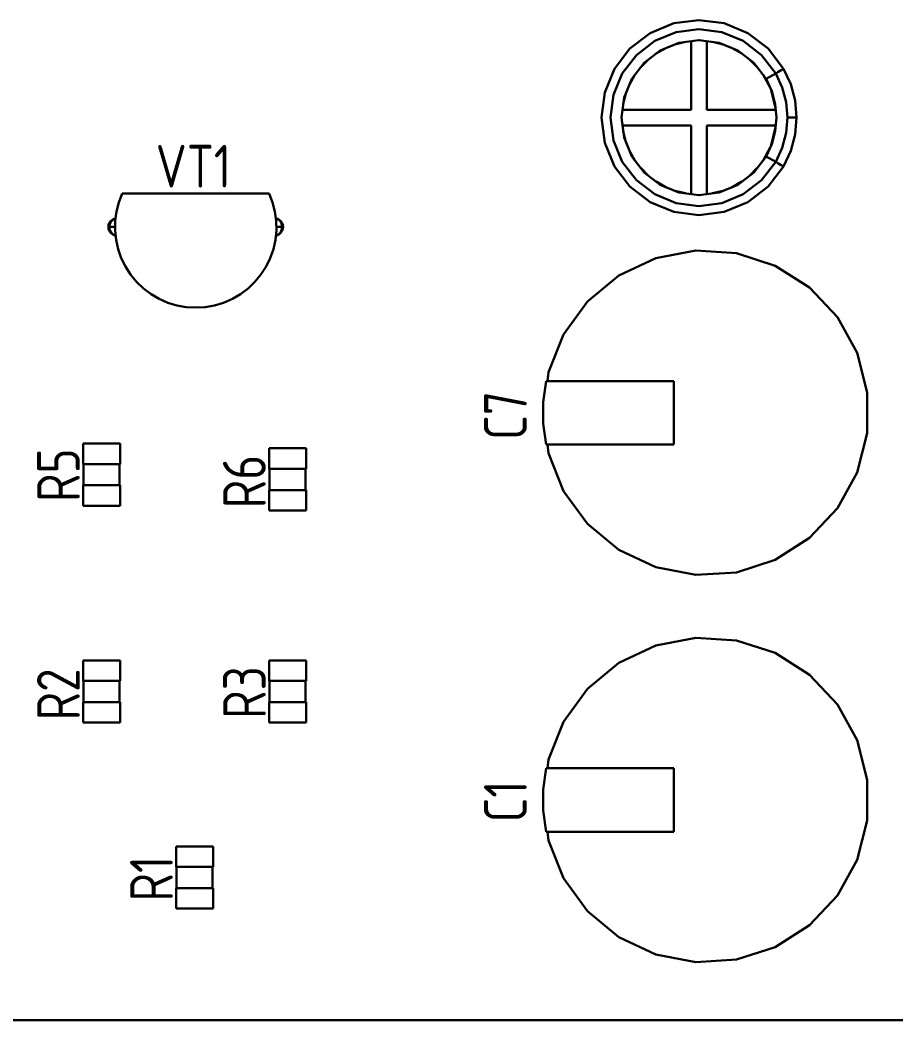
# Model space of a CAD drawing. Header units: inches. Extents: x -969 to 2045, y -594 to 12.
# Drawn here: x 1270.03 to 1298.29, y -302.13 to -269.85 of the extents above; entities that cross this region are included whole.
import ezdxf

# ---------------------------------------------------------------- set-up
doc = ezdxf.new("R2010")
doc.units = ezdxf.units.IN
doc.header["$MEASUREMENT"] = 0
doc.styles.add('GOST type A0', font='gost.TTF', dxfattribs={"height": 2.116667})

msp = doc.modelspace()

# ---------------------------------------------------------------- linework, layer by layer
at = {"color": 7, "lineweight": 30}
for p, q in [((1291.121, -269.959), (1290.361, -270.274)), ((1290.361, -270.274), (1291.121, -269.959)), ((1291.121, -269.959), (1290.361, -270.274)), ((1290.361, -270.274), (1291.121, -269.959)), ((1291.936, -269.852), (1291.121, -269.959)), ((1291.121, -269.959), (1291.936, -269.852)), ((1291.936, -269.852), (1291.121, -269.959)), ((1291.121, -269.959), (1291.936, -269.852)), ((1292.751, -269.959), (1291.936, -269.852)), ((1291.936, -269.852), (1292.751, -269.959)), ((1292.751, -269.959), (1291.936, -269.852)), ((1291.936, -269.852), (1292.751, -269.959)), ((1293.511, -270.274), (1292.751, -269.959)), ((1292.751, -269.959), (1293.511, -270.274)), ((1293.511, -270.274), (1292.751, -269.959)), ((1292.751, -269.959), (1293.511, -270.274)), ((1290.361, -270.274), (1289.709, -270.775)), ((1289.709, -270.775), (1290.361, -270.274)), ((1290.361, -270.274), (1289.709, -270.775)), ((1289.709, -270.775), (1290.361, -270.274)), ((1290.508, -270.528), (1291.197, -270.243)), ((1290.508, -270.528), (1291.197, -270.243)), ((1291.197, -270.243), (1291.936, -270.145)), ((1291.197, -270.243), (1291.936, -270.145)), ((1291.936, -270.145), (1292.675, -270.243)), ((1291.936, -270.145), (1292.675, -270.243)), ((1292.675, -270.243), (1293.364, -270.528)), ((1292.675, -270.243), (1293.364, -270.528)), ((1294.163, -270.775), (1293.511, -270.274)), ((1293.511, -270.274), (1294.163, -270.775)), ((1294.163, -270.775), (1293.511, -270.274)), ((1293.511, -270.274), (1294.163, -270.775)), ((1289.709, -270.775), (1289.208, -271.427)), ((1289.208, -271.427), (1289.709, -270.775)), ((1289.709, -270.775), (1289.208, -271.427)), ((1289.208, -271.427), (1289.709, -270.775)), ((1289.916, -270.982), (1290.508, -270.528)), ((1289.916, -270.982), (1290.508, -270.528)), ((1290.557, -270.936), (1290.868, -270.762)), ((1290.557, -270.936), (1290.868, -270.762)), ((1290.686, -270.837), (1291.289, -270.587)), ((1290.686, -270.837), (1291.289, -270.587)), ((1291.154, -270.643), (1291.501, -270.559)), ((1291.154, -270.643), (1291.501, -270.559)), ((1291.289, -270.587), (1291.936, -270.502)), ((1291.289, -270.587), (1291.936, -270.502)), ((1291.686, -272.752), (1291.686, -270.535)), ((1291.686, -272.752), (1291.686, -270.535)), ((1291.926, -270.503), (1291.947, -270.503)), ((1291.926, -270.503), (1291.947, -270.503)), ((1291.936, -270.502), (1292.583, -270.587)), ((1291.936, -270.502), (1292.583, -270.587)), ((1292.186, -272.752), (1292.186, -270.535)), ((1292.186, -272.752), (1292.186, -270.535)), ((1292.371, -270.559), (1292.718, -270.643)), ((1292.371, -270.559), (1292.718, -270.643)), ((1292.583, -270.587), (1293.186, -270.837)), ((1292.583, -270.587), (1293.186, -270.837)), ((1293.005, -270.762), (1293.315, -270.936)), ((1293.005, -270.762), (1293.315, -270.936)), ((1293.364, -270.528), (1293.956, -270.982)), ((1293.364, -270.528), (1293.956, -270.982)), ((1294.664, -271.427), (1294.163, -270.775)), ((1294.163, -270.775), (1294.664, -271.427)), ((1294.664, -271.427), (1294.163, -270.775)), ((1294.163, -270.775), (1294.664, -271.427)), ((1289.462, -271.574), (1289.916, -270.982)), ((1289.462, -271.574), (1289.916, -270.982)), ((1290.168, -271.234), (1290.686, -270.837)), ((1290.168, -271.234), (1290.686, -270.837)), ((1293.186, -270.837), (1293.704, -271.234)), ((1293.186, -270.837), (1293.704, -271.234)), ((1293.956, -270.982), (1294.41, -271.574)), ((1293.956, -270.982), (1294.41, -271.574)), ((1289.208, -271.427), (1288.893, -272.187)), ((1288.893, -272.187), (1289.208, -271.427)), ((1289.208, -271.427), (1288.893, -272.187)), ((1288.893, -272.187), (1289.208, -271.427)), ((1289.771, -271.752), (1290.168, -271.234)), ((1289.771, -271.752), (1290.168, -271.234)), ((1290.059, -271.377), (1290.311, -271.125)), ((1290.059, -271.377), (1290.311, -271.125)), ((1293.561, -271.125), (1293.813, -271.377)), ((1293.561, -271.125), (1293.813, -271.377)), ((1293.704, -271.234), (1294.101, -271.752)), ((1293.704, -271.234), (1294.101, -271.752)), ((1294.63, -271.447), (1294.655, -271.432)), ((1294.63, -271.447), (1294.655, -271.432)), ((1294.63, -271.447), (1294.655, -271.432)), ((1294.63, -271.447), (1294.655, -271.432)), ((1294.655, -271.432), (1294.664, -271.427)), ((1294.655, -271.432), (1294.664, -271.427)), ((1294.655, -271.432), (1294.664, -271.427)), ((1294.655, -271.432), (1294.664, -271.427)), ((1294.896, -271.925), (1294.664, -271.427)), ((1294.664, -271.427), (1294.896, -271.925)), ((1294.896, -271.925), (1294.664, -271.427)), ((1294.664, -271.427), (1294.896, -271.925)), ((1289.177, -272.263), (1289.462, -271.574)), ((1289.177, -272.263), (1289.462, -271.574)), ((1289.521, -272.355), (1289.771, -271.752)), ((1289.521, -272.355), (1289.771, -271.752)), ((1289.696, -271.933), (1289.87, -271.623)), ((1289.696, -271.933), (1289.87, -271.623)), ((1294.002, -271.623), (1294.232, -272.033)), ((1294.002, -271.623), (1294.232, -272.033)), ((1294.081, -271.764), (1294.101, -271.752)), ((1294.081, -271.764), (1294.101, -271.752)), ((1294.081, -271.764), (1294.101, -271.752)), ((1294.081, -271.764), (1294.101, -271.752)), ((1294.101, -271.752), (1294.41, -271.574)), ((1294.101, -271.752), (1294.41, -271.574)), ((1294.101, -271.752), (1294.41, -271.574)), ((1294.101, -271.752), (1294.41, -271.574)), ((1294.101, -271.752), (1294.285, -272.147)), ((1294.101, -271.752), (1294.285, -272.147)), ((1294.41, -271.574), (1294.476, -271.536)), ((1294.41, -271.574), (1294.476, -271.536)), ((1294.41, -271.574), (1294.476, -271.536)), ((1294.41, -271.574), (1294.476, -271.536)), ((1294.41, -271.574), (1294.62, -272.025)), ((1294.41, -271.574), (1294.62, -272.025)), ((1294.476, -271.536), (1294.537, -271.5)), ((1294.476, -271.536), (1294.537, -271.5)), ((1294.476, -271.536), (1294.537, -271.5)), ((1294.476, -271.536), (1294.537, -271.5)), ((1294.537, -271.5), (1294.59, -271.47)), ((1294.537, -271.5), (1294.59, -271.47)), ((1294.537, -271.5), (1294.59, -271.47)), ((1294.537, -271.5), (1294.59, -271.47)), ((1294.537, -271.5), (1294.59, -271.47)), ((1294.537, -271.5), (1294.59, -271.47)), ((1294.537, -271.5), (1294.59, -271.47)), ((1294.537, -271.5), (1294.59, -271.47)), ((1294.59, -271.47), (1294.63, -271.447)), ((1294.59, -271.47), (1294.63, -271.447)), ((1294.59, -271.47), (1294.63, -271.447)), ((1294.59, -271.47), (1294.63, -271.447)), ((1294.62, -272.025), (1294.749, -272.506)), ((1294.62, -272.025), (1294.749, -272.506)), ((1295.038, -272.455), (1294.896, -271.925)), ((1294.896, -271.925), (1295.038, -272.455)), ((1295.038, -272.455), (1294.896, -271.925)), ((1294.896, -271.925), (1295.038, -272.455)), ((1288.893, -272.187), (1288.786, -273.002)), ((1288.786, -273.002), (1288.893, -272.187)), ((1288.893, -272.187), (1288.786, -273.002)), ((1288.786, -273.002), (1288.893, -272.187)), ((1289.079, -273.002), (1289.177, -272.263)), ((1289.079, -273.002), (1289.177, -272.263)), ((1289.436, -273.002), (1289.521, -272.355)), ((1289.436, -273.002), (1289.521, -272.355)), ((1289.493, -272.567), (1289.577, -272.22)), ((1289.493, -272.567), (1289.577, -272.22)), ((1294.269, -272.111), (1294.409, -272.691)), ((1294.269, -272.111), (1294.409, -272.691)), ((1294.285, -272.147), (1294.398, -272.568)), ((1294.285, -272.147), (1294.398, -272.568)), ((1294.398, -272.568), (1294.436, -273.002)), ((1294.398, -272.568), (1294.436, -273.002)), ((1294.749, -272.506), (1294.793, -273.002)), ((1294.749, -272.506), (1294.793, -273.002)), ((1295.086, -273.002), (1295.038, -272.455)), ((1295.038, -272.455), (1295.086, -273.002)), ((1295.086, -273.002), (1295.038, -272.455)), ((1295.038, -272.455), (1295.086, -273.002)), ((1288.786, -273.002), (1288.893, -273.817)), ((1288.786, -273.002), (1288.893, -273.817)), ((1288.786, -273.002), (1288.893, -273.817)), ((1288.786, -273.002), (1288.893, -273.817)), ((1289.079, -273.002), (1289.177, -273.741)), ((1289.079, -273.002), (1289.177, -273.741)), ((1289.436, -273.002), (1289.521, -273.649)), ((1289.436, -273.002), (1289.521, -273.649)), ((1289.469, -272.752), (1291.686, -272.752)), ((1289.469, -272.752), (1291.686, -272.752)), ((1292.186, -272.752), (1294.414, -272.752)), ((1292.186, -272.752), (1294.414, -272.752)), ((1294.398, -273.436), (1294.436, -273.002)), ((1294.398, -273.436), (1294.436, -273.002)), ((1294.749, -273.498), (1294.793, -273.002)), ((1294.749, -273.498), (1294.793, -273.002)), ((1294.793, -273.002), (1294.869, -273.002)), ((1294.793, -273.002), (1294.869, -273.002)), ((1294.869, -273.002), (1294.939, -273.002)), ((1294.869, -273.002), (1294.939, -273.002)), ((1294.939, -273.002), (1295, -273.002)), ((1294.939, -273.002), (1295, -273.002)), ((1294.939, -273.002), (1295, -273.002)), ((1294.939, -273.002), (1295, -273.002)), ((1295, -273.002), (1295.047, -273.002)), ((1295, -273.002), (1295.047, -273.002)), ((1295.038, -273.549), (1295.086, -273.002)), ((1295.038, -273.549), (1295.086, -273.002)), ((1295.038, -273.549), (1295.086, -273.002)), ((1295.038, -273.549), (1295.086, -273.002)), ((1295.047, -273.002), (1295.076, -273.002)), ((1295.047, -273.002), (1295.076, -273.002)), ((1295.076, -273.002), (1295.086, -273.002)), ((1295.076, -273.002), (1295.086, -273.002)), ((1289.469, -273.252), (1291.686, -273.252)), ((1289.469, -273.252), (1291.686, -273.252)), ((1291.686, -273.252), (1291.686, -275.469)), ((1291.686, -273.252), (1291.686, -275.469)), ((1292.186, -273.252), (1292.186, -275.469)), ((1292.186, -273.252), (1294.414, -273.252)), ((1292.186, -273.252), (1292.186, -275.469)), ((1292.186, -273.252), (1294.414, -273.252)), ((1294.269, -273.893), (1294.409, -273.312)), ((1294.269, -273.893), (1294.409, -273.312)), ((1289.493, -273.437), (1289.577, -273.784)), ((1289.493, -273.437), (1289.577, -273.784)), ((1289.521, -273.649), (1289.771, -274.252)), ((1289.521, -273.649), (1289.771, -274.252)), ((1294.285, -273.857), (1294.398, -273.436)), ((1294.285, -273.857), (1294.398, -273.436)), ((1294.62, -273.979), (1294.749, -273.498)), ((1294.62, -273.979), (1294.749, -273.498)), ((1294.896, -274.079), (1295.038, -273.549)), ((1294.896, -274.079), (1295.038, -273.549)), ((1294.896, -274.079), (1295.038, -273.549)), ((1294.896, -274.079), (1295.038, -273.549)), ((1288.893, -273.817), (1289.208, -274.577)), ((1288.893, -273.817), (1289.208, -274.577)), ((1288.893, -273.817), (1289.208, -274.577)), ((1288.893, -273.817), (1289.208, -274.577)), ((1289.177, -273.741), (1289.462, -274.43)), ((1289.177, -273.741), (1289.462, -274.43)), ((1294.002, -274.381), (1294.232, -273.971)), ((1294.002, -274.381), (1294.232, -273.971)), ((1294.101, -274.252), (1294.285, -273.857)), ((1294.101, -274.252), (1294.285, -273.857)), ((1294.41, -274.43), (1294.62, -273.979)), ((1294.41, -274.43), (1294.62, -273.979)), ((1289.696, -274.07), (1289.87, -274.381)), ((1289.696, -274.07), (1289.87, -274.381)), ((1289.771, -274.252), (1290.168, -274.77)), ((1289.771, -274.252), (1290.168, -274.77)), ((1293.704, -274.77), (1294.101, -274.252)), ((1293.704, -274.77), (1294.101, -274.252)), ((1294.081, -274.24), (1294.101, -274.252)), ((1294.081, -274.24), (1294.101, -274.252)), ((1294.081, -274.24), (1294.101, -274.252)), ((1294.081, -274.24), (1294.101, -274.252)), ((1294.101, -274.252), (1294.41, -274.43)), ((1294.101, -274.252), (1294.41, -274.43)), ((1294.101, -274.252), (1294.41, -274.43)), ((1294.101, -274.252), (1294.41, -274.43)), ((1294.664, -274.577), (1294.896, -274.079)), ((1294.664, -274.577), (1294.896, -274.079)), ((1294.664, -274.577), (1294.896, -274.079)), ((1294.664, -274.577), (1294.896, -274.079)), ((1289.208, -274.577), (1289.709, -275.229)), ((1289.208, -274.577), (1289.709, -275.229)), ((1289.208, -274.577), (1289.709, -275.229)), ((1289.208, -274.577), (1289.709, -275.229)), ((1289.462, -274.43), (1289.916, -275.022)), ((1289.462, -274.43), (1289.916, -275.022)), ((1290.059, -274.627), (1290.311, -274.879)), ((1290.059, -274.627), (1290.311, -274.879)), ((1293.561, -274.879), (1293.813, -274.627)), ((1293.561, -274.879), (1293.813, -274.627)), ((1293.956, -275.022), (1294.41, -274.43)), ((1293.956, -275.022), (1294.41, -274.43)), ((1294.163, -275.229), (1294.664, -274.577)), ((1294.163, -275.229), (1294.664, -274.577)), ((1294.163, -275.229), (1294.664, -274.577)), ((1294.163, -275.229), (1294.664, -274.577)), ((1294.41, -274.43), (1294.476, -274.468)), ((1294.41, -274.43), (1294.476, -274.468)), ((1294.41, -274.43), (1294.476, -274.468)), ((1294.41, -274.43), (1294.476, -274.468)), ((1294.476, -274.468), (1294.537, -274.504)), ((1294.476, -274.468), (1294.537, -274.504)), ((1294.476, -274.468), (1294.537, -274.504)), ((1294.476, -274.468), (1294.537, -274.504)), ((1294.537, -274.504), (1294.59, -274.534)), ((1294.537, -274.504), (1294.59, -274.534)), ((1294.537, -274.504), (1294.59, -274.534)), ((1294.537, -274.504), (1294.59, -274.534)), ((1294.537, -274.504), (1294.59, -274.534)), ((1294.537, -274.504), (1294.59, -274.534)), ((1294.537, -274.504), (1294.59, -274.534)), ((1294.537, -274.504), (1294.59, -274.534)), ((1294.59, -274.534), (1294.63, -274.557)), ((1294.59, -274.534), (1294.63, -274.557)), ((1294.59, -274.534), (1294.63, -274.557)), ((1294.59, -274.534), (1294.63, -274.557)), ((1294.63, -274.557), (1294.655, -274.572)), ((1294.63, -274.557), (1294.655, -274.572)), ((1294.63, -274.557), (1294.655, -274.572)), ((1294.63, -274.557), (1294.655, -274.572)), ((1294.655, -274.572), (1294.664, -274.577)), ((1294.655, -274.572), (1294.664, -274.577)), ((1294.655, -274.572), (1294.664, -274.577)), ((1294.655, -274.572), (1294.664, -274.577)), ((1290.168, -274.77), (1290.686, -275.167)), ((1290.168, -274.77), (1290.686, -275.167)), ((1293.186, -275.167), (1293.704, -274.77)), ((1293.186, -275.167), (1293.704, -274.77)), ((1289.709, -275.229), (1290.361, -275.73)), ((1289.709, -275.229), (1290.361, -275.73)), ((1289.709, -275.229), (1290.361, -275.73)), ((1289.709, -275.229), (1290.361, -275.73)), ((1289.916, -275.022), (1290.508, -275.476)), ((1289.916, -275.022), (1290.508, -275.476)), ((1290.557, -275.068), (1290.868, -275.242)), ((1290.557, -275.068), (1290.868, -275.242)), ((1290.686, -275.167), (1291.289, -275.417)), ((1290.686, -275.167), (1291.289, -275.417)), ((1292.583, -275.417), (1293.186, -275.167)), ((1292.583, -275.417), (1293.186, -275.167)), ((1293.005, -275.242), (1293.315, -275.068)), ((1293.005, -275.242), (1293.315, -275.068)), ((1293.364, -275.476), (1293.956, -275.022)), ((1293.364, -275.476), (1293.956, -275.022)), ((1293.511, -275.73), (1294.163, -275.229)), ((1293.511, -275.73), (1294.163, -275.229)), ((1293.511, -275.73), (1294.163, -275.229)), ((1293.511, -275.73), (1294.163, -275.229)), ((1273.332, -275.452), (1273.222, -275.737)), ((1273.332, -275.452), (1273.222, -275.737)), ((1273.332, -275.452), (1273.222, -275.737)), ((1273.332, -275.452), (1273.222, -275.737)), ((1278.07, -275.452), (1273.332, -275.452)), ((1278.07, -275.452), (1273.332, -275.452)), ((1278.07, -275.452), (1273.332, -275.452)), ((1278.07, -275.452), (1273.332, -275.452)), ((1278.18, -275.737), (1278.07, -275.452)), ((1278.18, -275.737), (1278.07, -275.452)), ((1278.18, -275.737), (1278.07, -275.452)), ((1278.18, -275.737), (1278.07, -275.452)), ((1290.508, -275.476), (1291.197, -275.761)), ((1290.508, -275.476), (1291.197, -275.761)), ((1291.154, -275.361), (1291.501, -275.445)), ((1291.154, -275.361), (1291.501, -275.445)), ((1291.289, -275.417), (1291.936, -275.502)), ((1291.289, -275.417), (1291.936, -275.502)), ((1291.926, -275.501), (1291.947, -275.501)), ((1291.926, -275.501), (1291.947, -275.501)), ((1291.936, -275.502), (1292.583, -275.417)), ((1291.936, -275.502), (1292.583, -275.417)), ((1292.371, -275.445), (1292.718, -275.361)), ((1292.371, -275.445), (1292.718, -275.361)), ((1292.675, -275.761), (1293.364, -275.476)), ((1292.675, -275.761), (1293.364, -275.476)), ((1273.222, -275.737), (1273.146, -276.034)), ((1273.222, -275.737), (1273.146, -276.034)), ((1273.222, -275.737), (1273.146, -276.034)), ((1273.222, -275.737), (1273.146, -276.034)), ((1278.256, -276.034), (1278.18, -275.737)), ((1278.256, -276.034), (1278.18, -275.737)), ((1278.256, -276.034), (1278.18, -275.737)), ((1278.256, -276.034), (1278.18, -275.737)), ((1290.361, -275.73), (1291.121, -276.045)), ((1290.361, -275.73), (1291.121, -276.045)), ((1290.361, -275.73), (1291.121, -276.045)), ((1290.361, -275.73), (1291.121, -276.045)), ((1291.197, -275.761), (1291.936, -275.859)), ((1291.197, -275.761), (1291.936, -275.859)), ((1291.936, -275.859), (1292.675, -275.761)), ((1291.936, -275.859), (1292.675, -275.761)), ((1292.751, -276.045), (1293.511, -275.73)), ((1292.751, -276.045), (1293.511, -275.73)), ((1292.751, -276.045), (1293.511, -275.73)), ((1292.751, -276.045), (1293.511, -275.73)), ((1273.089, -276.262), (1273.021, -276.29)), ((1273.089, -276.262), (1273.021, -276.29)), ((1273.089, -276.262), (1273.021, -276.29)), ((1273.089, -276.262), (1273.021, -276.29)), ((1273.111, -276.262), (1273.046, -276.29)), ((1273.111, -276.262), (1273.046, -276.29)), ((1273.115, -276.259), (1273.089, -276.262)), ((1273.115, -276.259), (1273.089, -276.262)), ((1273.115, -276.259), (1273.089, -276.262)), ((1273.115, -276.259), (1273.089, -276.262)), ((1273.146, -276.034), (1273.105, -276.337)), ((1273.146, -276.034), (1273.105, -276.337)), ((1273.115, -276.262), (1273.111, -276.262)), ((1273.115, -276.262), (1273.111, -276.262)), ((1273.146, -276.034), (1273.115, -276.259)), ((1273.146, -276.034), (1273.115, -276.259)), ((1278.287, -276.262), (1278.256, -276.034)), ((1278.297, -276.337), (1278.256, -276.034)), ((1278.287, -276.262), (1278.256, -276.034)), ((1278.297, -276.337), (1278.256, -276.034)), ((1278.313, -276.262), (1278.287, -276.259)), ((1278.287, -276.259), (1278.287, -276.262)), ((1278.313, -276.262), (1278.287, -276.259)), ((1278.313, -276.262), (1278.287, -276.259)), ((1278.287, -276.259), (1278.287, -276.262)), ((1278.313, -276.262), (1278.287, -276.259)), ((1278.291, -276.262), (1278.287, -276.262)), ((1278.291, -276.262), (1278.287, -276.262)), ((1278.356, -276.29), (1278.291, -276.262)), ((1278.356, -276.29), (1278.291, -276.262)), ((1278.381, -276.29), (1278.313, -276.262)), ((1278.381, -276.29), (1278.313, -276.262)), ((1278.381, -276.29), (1278.313, -276.262)), ((1278.381, -276.29), (1278.313, -276.262)), ((1291.121, -276.045), (1291.936, -276.152)), ((1291.121, -276.045), (1291.936, -276.152)), ((1291.121, -276.045), (1291.936, -276.152)), ((1291.121, -276.045), (1291.936, -276.152)), ((1291.936, -276.152), (1292.751, -276.045)), ((1291.936, -276.152), (1292.751, -276.045)), ((1291.936, -276.152), (1292.751, -276.045)), ((1291.936, -276.152), (1292.751, -276.045)), ((1272.891, -276.46), (1272.882, -276.532)), ((1272.891, -276.46), (1272.882, -276.532)), ((1272.891, -276.46), (1272.882, -276.532)), ((1272.891, -276.46), (1272.882, -276.532)), ((1272.882, -276.532), (1272.891, -276.604)), ((1272.891, -276.604), (1272.882, -276.532)), ((1272.885, -276.532), (1272.882, -276.532)), ((1272.882, -276.532), (1272.891, -276.604)), ((1272.891, -276.604), (1272.882, -276.532)), ((1272.885, -276.532), (1272.882, -276.532)), ((1272.895, -276.532), (1272.885, -276.532)), ((1272.895, -276.532), (1272.885, -276.532)), ((1272.919, -276.392), (1272.891, -276.46)), ((1272.919, -276.392), (1272.891, -276.46)), ((1272.919, -276.392), (1272.891, -276.46)), ((1272.919, -276.392), (1272.891, -276.46)), ((1272.912, -276.532), (1272.895, -276.532)), ((1272.912, -276.532), (1272.895, -276.532)), ((1272.92, -276.46), (1272.912, -276.532)), ((1272.92, -276.46), (1272.912, -276.532)), ((1272.92, -276.604), (1272.912, -276.532)), ((1273.102, -276.532), (1272.912, -276.532)), ((1272.92, -276.604), (1272.912, -276.532)), ((1273.102, -276.532), (1272.912, -276.532)), ((1272.964, -276.334), (1272.919, -276.392)), ((1272.964, -276.334), (1272.919, -276.392)), ((1272.964, -276.334), (1272.919, -276.392)), ((1272.964, -276.334), (1272.919, -276.392)), ((1272.947, -276.392), (1272.92, -276.46)), ((1272.947, -276.392), (1272.92, -276.46)), ((1272.99, -276.334), (1272.947, -276.392)), ((1272.99, -276.334), (1272.947, -276.392)), ((1273.021, -276.29), (1272.964, -276.334)), ((1273.021, -276.29), (1272.964, -276.334)), ((1273.021, -276.29), (1272.964, -276.334)), ((1273.021, -276.29), (1272.964, -276.334)), ((1273.046, -276.29), (1272.99, -276.334)), ((1273.046, -276.29), (1272.99, -276.334)), ((1273.105, -276.337), (1273.1, -276.643)), ((1273.105, -276.337), (1273.1, -276.643)), ((1278.302, -276.643), (1278.297, -276.337)), ((1278.302, -276.643), (1278.297, -276.337)), ((1278.49, -276.532), (1278.3, -276.532)), ((1278.49, -276.532), (1278.3, -276.532)), ((1278.412, -276.334), (1278.356, -276.29)), ((1278.412, -276.334), (1278.356, -276.29)), ((1278.439, -276.334), (1278.381, -276.29)), ((1278.439, -276.334), (1278.381, -276.29)), ((1278.439, -276.334), (1278.381, -276.29)), ((1278.439, -276.334), (1278.381, -276.29)), ((1278.455, -276.392), (1278.412, -276.334)), ((1278.455, -276.392), (1278.412, -276.334)), ((1278.483, -276.392), (1278.439, -276.334)), ((1278.483, -276.392), (1278.439, -276.334)), ((1278.483, -276.392), (1278.439, -276.334)), ((1278.483, -276.392), (1278.439, -276.334)), ((1278.482, -276.46), (1278.455, -276.392)), ((1278.482, -276.46), (1278.455, -276.392)), ((1278.49, -276.532), (1278.482, -276.46)), ((1278.49, -276.532), (1278.482, -276.46)), ((1278.49, -276.532), (1278.482, -276.604)), ((1278.49, -276.532), (1278.482, -276.604)), ((1278.511, -276.46), (1278.483, -276.392)), ((1278.511, -276.46), (1278.483, -276.392)), ((1278.511, -276.46), (1278.483, -276.392)), ((1278.511, -276.46), (1278.483, -276.392)), ((1278.507, -276.532), (1278.49, -276.532)), ((1278.507, -276.532), (1278.49, -276.532)), ((1278.517, -276.532), (1278.507, -276.532)), ((1278.517, -276.532), (1278.507, -276.532)), ((1278.52, -276.532), (1278.511, -276.46)), ((1278.52, -276.532), (1278.511, -276.46)), ((1278.52, -276.532), (1278.511, -276.46)), ((1278.52, -276.532), (1278.511, -276.46)), ((1278.511, -276.604), (1278.52, -276.532)), ((1278.52, -276.532), (1278.511, -276.604)), ((1278.511, -276.604), (1278.52, -276.532)), ((1278.52, -276.532), (1278.511, -276.604)), ((1278.52, -276.532), (1278.517, -276.532)), ((1278.52, -276.532), (1278.517, -276.532)), ((1272.891, -276.604), (1272.919, -276.672)), ((1272.919, -276.672), (1272.891, -276.604)), ((1272.891, -276.604), (1272.919, -276.672)), ((1272.919, -276.672), (1272.891, -276.604)), ((1272.919, -276.672), (1272.964, -276.729)), ((1272.964, -276.729), (1272.919, -276.672)), ((1272.919, -276.672), (1272.964, -276.729)), ((1272.964, -276.729), (1272.919, -276.672)), ((1272.947, -276.672), (1272.92, -276.604)), ((1272.947, -276.672), (1272.92, -276.604)), ((1272.99, -276.729), (1272.947, -276.672)), ((1272.99, -276.729), (1272.947, -276.672)), ((1272.964, -276.729), (1273.021, -276.774)), ((1273.021, -276.774), (1272.964, -276.729)), ((1272.964, -276.729), (1273.021, -276.774)), ((1273.021, -276.774), (1272.964, -276.729)), ((1273.046, -276.774), (1272.99, -276.729)), ((1273.046, -276.774), (1272.99, -276.729)), ((1273.021, -276.774), (1273.089, -276.802)), ((1273.089, -276.802), (1273.021, -276.774)), ((1273.021, -276.774), (1273.089, -276.802)), ((1273.089, -276.802), (1273.021, -276.774)), ((1273.111, -276.802), (1273.046, -276.774)), ((1273.111, -276.802), (1273.046, -276.774)), ((1273.089, -276.802), (1273.116, -276.805)), ((1273.116, -276.805), (1273.089, -276.802)), ((1273.089, -276.802), (1273.116, -276.805)), ((1273.116, -276.805), (1273.089, -276.802)), ((1273.131, -276.947), (1273.1, -276.643)), ((1273.131, -276.947), (1273.1, -276.643)), ((1273.116, -276.802), (1273.111, -276.802)), ((1273.116, -276.802), (1273.111, -276.802)), ((1273.116, -276.805), (1273.131, -276.947)), ((1273.116, -276.805), (1273.131, -276.947)), ((1278.302, -276.643), (1278.271, -276.947)), ((1278.302, -276.643), (1278.271, -276.947)), ((1278.271, -276.947), (1278.286, -276.802)), ((1278.271, -276.947), (1278.286, -276.802)), ((1278.286, -276.802), (1278.286, -276.805)), ((1278.286, -276.805), (1278.313, -276.802)), ((1278.291, -276.802), (1278.286, -276.802)), ((1278.313, -276.802), (1278.286, -276.805)), ((1278.286, -276.802), (1278.286, -276.805)), ((1278.286, -276.805), (1278.313, -276.802)), ((1278.291, -276.802), (1278.286, -276.802)), ((1278.313, -276.802), (1278.286, -276.805)), ((1278.356, -276.774), (1278.291, -276.802)), ((1278.356, -276.774), (1278.291, -276.802)), ((1278.313, -276.802), (1278.381, -276.774)), ((1278.381, -276.774), (1278.313, -276.802)), ((1278.313, -276.802), (1278.381, -276.774)), ((1278.381, -276.774), (1278.313, -276.802)), ((1278.412, -276.729), (1278.356, -276.774)), ((1278.412, -276.729), (1278.356, -276.774)), ((1278.381, -276.774), (1278.439, -276.729)), ((1278.439, -276.729), (1278.381, -276.774)), ((1278.381, -276.774), (1278.439, -276.729)), ((1278.439, -276.729), (1278.381, -276.774)), ((1278.455, -276.672), (1278.412, -276.729)), ((1278.455, -276.672), (1278.412, -276.729)), ((1278.439, -276.729), (1278.483, -276.672)), ((1278.483, -276.672), (1278.439, -276.729)), ((1278.439, -276.729), (1278.483, -276.672)), ((1278.483, -276.672), (1278.439, -276.729)), ((1278.482, -276.604), (1278.455, -276.672)), ((1278.482, -276.604), (1278.455, -276.672)), ((1278.483, -276.672), (1278.511, -276.604)), ((1278.511, -276.604), (1278.483, -276.672)), ((1278.483, -276.672), (1278.511, -276.604)), ((1278.511, -276.604), (1278.483, -276.672)), ((1273.131, -276.947), (1273.197, -277.245)), ((1273.197, -277.245), (1273.131, -276.947)), ((1273.131, -276.947), (1273.197, -277.245)), ((1273.197, -277.245), (1273.131, -276.947)), ((1278.205, -277.245), (1278.271, -276.947)), ((1278.271, -276.947), (1278.205, -277.245)), ((1278.205, -277.245), (1278.271, -276.947)), ((1278.271, -276.947), (1278.205, -277.245)), ((1273.197, -277.245), (1273.298, -277.534)), ((1273.298, -277.534), (1273.197, -277.245)), ((1273.197, -277.245), (1273.298, -277.534)), ((1273.298, -277.534), (1273.197, -277.245)), ((1273.298, -277.534), (1273.432, -277.809)), ((1273.432, -277.809), (1273.298, -277.534)), ((1273.298, -277.534), (1273.432, -277.809)), ((1273.432, -277.809), (1273.298, -277.534)), ((1277.97, -277.809), (1278.104, -277.534)), ((1278.104, -277.534), (1277.97, -277.809)), ((1277.97, -277.809), (1278.104, -277.534)), ((1278.104, -277.534), (1277.97, -277.809)), ((1278.104, -277.534), (1278.205, -277.245)), ((1278.205, -277.245), (1278.104, -277.534)), ((1278.104, -277.534), (1278.205, -277.245)), ((1278.205, -277.245), (1278.104, -277.534)), ((1290.54, -277.539), (1289.351, -278.098)), ((1289.351, -278.098), (1290.54, -277.539)), ((1290.54, -277.539), (1289.351, -278.098)), ((1289.351, -278.098), (1290.54, -277.539)), ((1291.832, -277.292), (1290.54, -277.539)), ((1290.54, -277.539), (1291.832, -277.292)), ((1291.832, -277.292), (1290.54, -277.539)), ((1290.54, -277.539), (1291.832, -277.292)), ((1293.144, -277.375), (1291.832, -277.292)), ((1291.832, -277.292), (1293.144, -277.375)), ((1293.144, -277.375), (1291.832, -277.292)), ((1291.832, -277.292), (1293.144, -277.375)), ((1294.394, -277.781), (1293.144, -277.375)), ((1293.144, -277.375), (1294.394, -277.781)), ((1294.394, -277.781), (1293.144, -277.375)), ((1293.144, -277.375), (1294.394, -277.781)), ((1273.432, -277.809), (1273.598, -278.066)), ((1273.598, -278.066), (1273.432, -277.809)), ((1273.432, -277.809), (1273.598, -278.066)), ((1273.598, -278.066), (1273.432, -277.809)), ((1277.804, -278.066), (1277.97, -277.809)), ((1277.97, -277.809), (1277.804, -278.066)), ((1277.804, -278.066), (1277.97, -277.809)), ((1277.97, -277.809), (1277.804, -278.066)), ((1295.504, -278.486), (1294.394, -277.781)), ((1294.394, -277.781), (1295.504, -278.486)), ((1295.504, -278.486), (1294.394, -277.781)), ((1294.394, -277.781), (1295.504, -278.486)), ((1273.598, -278.066), (1273.792, -278.303)), ((1273.792, -278.303), (1273.598, -278.066)), ((1273.598, -278.066), (1273.792, -278.303)), ((1273.792, -278.303), (1273.598, -278.066)), ((1277.61, -278.303), (1277.804, -278.066)), ((1277.804, -278.066), (1277.61, -278.303)), ((1277.61, -278.303), (1277.804, -278.066)), ((1277.804, -278.066), (1277.61, -278.303)), ((1289.351, -278.098), (1288.338, -278.936)), ((1288.338, -278.936), (1289.351, -278.098)), ((1289.351, -278.098), (1288.338, -278.936)), ((1288.338, -278.936), (1289.351, -278.098)), ((1273.792, -278.303), (1274.013, -278.514)), ((1274.013, -278.514), (1273.792, -278.303)), ((1273.792, -278.303), (1274.013, -278.514)), ((1274.013, -278.514), (1273.792, -278.303)), ((1274.013, -278.514), (1274.257, -278.698)), ((1274.257, -278.698), (1274.013, -278.514)), ((1274.013, -278.514), (1274.257, -278.698)), ((1274.257, -278.698), (1274.013, -278.514)), ((1277.145, -278.698), (1277.389, -278.514)), ((1277.389, -278.514), (1277.145, -278.698)), ((1277.145, -278.698), (1277.389, -278.514)), ((1277.389, -278.514), (1277.145, -278.698)), ((1277.389, -278.514), (1277.61, -278.303)), ((1277.61, -278.303), (1277.389, -278.514)), ((1277.389, -278.514), (1277.61, -278.303)), ((1277.61, -278.303), (1277.389, -278.514)), ((1296.404, -279.444), (1295.504, -278.486)), ((1295.504, -278.486), (1296.404, -279.444)), ((1296.404, -279.444), (1295.504, -278.486)), ((1295.504, -278.486), (1296.404, -279.444)), ((1274.257, -278.698), (1274.521, -278.853)), ((1274.521, -278.853), (1274.257, -278.698)), ((1274.257, -278.698), (1274.521, -278.853)), ((1274.521, -278.853), (1274.257, -278.698)), ((1274.521, -278.853), (1274.802, -278.975)), ((1274.802, -278.975), (1274.521, -278.853)), ((1274.521, -278.853), (1274.802, -278.975)), ((1274.802, -278.975), (1274.521, -278.853)), ((1276.6, -278.975), (1276.881, -278.853)), ((1276.881, -278.853), (1276.6, -278.975)), ((1276.6, -278.975), (1276.881, -278.853)), ((1276.881, -278.853), (1276.6, -278.975)), ((1276.881, -278.853), (1277.145, -278.698)), ((1277.145, -278.698), (1276.881, -278.853)), ((1276.881, -278.853), (1277.145, -278.698)), ((1277.145, -278.698), (1276.881, -278.853)), ((1274.802, -278.975), (1275.095, -279.064)), ((1275.095, -279.064), (1274.802, -278.975)), ((1274.802, -278.975), (1275.095, -279.064)), ((1275.095, -279.064), (1274.802, -278.975)), ((1275.095, -279.064), (1275.396, -279.117)), ((1275.396, -279.117), (1275.095, -279.064)), ((1275.095, -279.064), (1275.396, -279.117)), ((1275.396, -279.117), (1275.095, -279.064)), ((1275.396, -279.117), (1275.701, -279.135)), ((1275.701, -279.135), (1275.396, -279.117)), ((1275.396, -279.117), (1275.701, -279.135)), ((1275.701, -279.135), (1275.396, -279.117)), ((1275.701, -279.135), (1276.006, -279.117)), ((1276.006, -279.117), (1275.701, -279.135)), ((1275.701, -279.135), (1276.006, -279.117)), ((1276.006, -279.117), (1275.701, -279.135)), ((1276.006, -279.117), (1276.308, -279.064)), ((1276.308, -279.064), (1276.006, -279.117)), ((1276.006, -279.117), (1276.308, -279.064)), ((1276.308, -279.064), (1276.006, -279.117)), ((1276.308, -279.064), (1276.6, -278.975)), ((1276.6, -278.975), (1276.308, -279.064)), ((1276.308, -279.064), (1276.6, -278.975)), ((1276.6, -278.975), (1276.308, -279.064)), ((1288.338, -278.936), (1287.565, -280)), ((1287.565, -280), (1288.338, -278.936)), ((1288.338, -278.936), (1287.565, -280)), ((1287.565, -280), (1288.338, -278.936)), ((1297.038, -280.596), (1296.404, -279.444)), ((1296.404, -279.444), (1297.038, -280.596)), ((1297.038, -280.596), (1296.404, -279.444)), ((1296.404, -279.444), (1297.038, -280.596)), ((1287.565, -280), (1287.081, -281.223)), ((1287.081, -281.223), (1287.565, -280)), ((1287.565, -280), (1287.081, -281.223)), ((1287.081, -281.223), (1287.565, -280)), ((1297.365, -281.87), (1297.038, -280.596)), ((1297.038, -280.596), (1297.365, -281.87)), ((1297.365, -281.87), (1297.038, -280.596)), ((1297.038, -280.596), (1297.365, -281.87)), ((1287.081, -281.223), (1287.045, -281.504)), ((1287.045, -281.504), (1287.081, -281.223)), ((1287.081, -281.223), (1287.045, -281.504)), ((1287.045, -281.504), (1287.081, -281.223)), ((1287.001, -281.504), (1286.912, -282.184)), ((1286.912, -282.184), (1287.001, -281.504)), ((1287.001, -281.504), (1286.912, -282.184)), ((1286.912, -282.184), (1287.001, -281.504)), ((1287.045, -281.504), (1287.001, -281.504)), ((1287.001, -281.504), (1291.122, -281.504)), ((1287.045, -281.504), (1287.001, -281.504)), ((1287.001, -281.504), (1291.122, -281.504)), ((1291.122, -281.504), (1291.122, -283.55)), ((1291.122, -281.504), (1291.122, -283.55)), ((1297.365, -283.184), (1297.365, -281.87)), ((1297.365, -281.87), (1297.365, -283.184)), ((1297.365, -283.184), (1297.365, -281.87)), ((1297.365, -281.87), (1297.365, -283.184)), ((1286.912, -282.184), (1286.912, -282.87)), ((1286.912, -282.184), (1286.912, -282.87)), ((1286.912, -282.184), (1286.912, -282.87)), ((1286.912, -282.184), (1286.912, -282.87)), ((1286.912, -282.87), (1287.001, -283.55)), ((1286.912, -282.87), (1287.001, -283.55)), ((1286.912, -282.87), (1287.001, -283.55)), ((1286.912, -282.87), (1287.001, -283.55)), ((1297.038, -284.458), (1297.365, -283.184)), ((1297.038, -284.458), (1297.365, -283.184)), ((1297.038, -284.458), (1297.365, -283.184)), ((1297.038, -284.458), (1297.365, -283.184)), ((1273.258, -283.524), (1272.064, -283.524)), ((1272.064, -283.524), (1272.064, -284.184)), ((1272.064, -284.184), (1272.064, -283.524)), ((1272.064, -283.524), (1273.258, -283.524)), ((1273.258, -283.524), (1272.064, -283.524)), ((1272.064, -283.524), (1272.064, -284.184)), ((1272.064, -284.184), (1272.064, -283.524)), ((1272.064, -283.524), (1273.258, -283.524)), ((1273.258, -284.184), (1273.258, -283.524)), ((1273.258, -284.184), (1273.258, -283.524)), ((1273.258, -284.184), (1273.258, -283.524)), ((1273.258, -284.184), (1273.258, -283.524)), ((1279.258, -283.676), (1278.064, -283.676)), ((1278.064, -283.676), (1278.064, -284.336)), ((1278.064, -284.336), (1278.064, -283.676)), ((1278.064, -283.676), (1279.258, -283.676)), ((1279.258, -283.676), (1278.064, -283.676)), ((1278.064, -283.676), (1278.064, -284.336)), ((1278.064, -284.336), (1278.064, -283.676)), ((1278.064, -283.676), (1279.258, -283.676)), ((1279.258, -284.336), (1279.258, -283.676)), ((1279.258, -284.336), (1279.258, -283.676)), ((1279.258, -284.336), (1279.258, -283.676)), ((1279.258, -284.336), (1279.258, -283.676)), ((1287.001, -283.55), (1287.045, -283.55)), ((1287.001, -283.55), (1291.122, -283.55)), ((1287.001, -283.55), (1287.045, -283.55)), ((1287.001, -283.55), (1291.122, -283.55)), ((1287.045, -283.55), (1287.081, -283.831)), ((1287.045, -283.55), (1287.081, -283.831)), ((1287.045, -283.55), (1287.081, -283.831)), ((1287.045, -283.55), (1287.081, -283.831)), ((1287.081, -283.831), (1287.565, -285.054)), ((1287.081, -283.831), (1287.565, -285.054)), ((1287.081, -283.831), (1287.565, -285.054)), ((1287.081, -283.831), (1287.565, -285.054)), ((1272.064, -284.184), (1272.081, -284.184)), ((1272.064, -284.184), (1273.258, -284.184)), ((1272.064, -284.184), (1272.081, -284.184)), ((1272.064, -284.184), (1273.258, -284.184)), ((1272.081, -284.184), (1272.081, -284.87)), ((1272.081, -284.87), (1272.081, -284.184)), ((1272.081, -284.184), (1272.081, -284.87)), ((1272.081, -284.87), (1272.081, -284.184)), ((1273.241, -284.87), (1273.241, -284.184)), ((1273.241, -284.184), (1273.258, -284.184)), ((1273.241, -284.87), (1273.241, -284.184)), ((1273.241, -284.87), (1273.241, -284.184)), ((1273.241, -284.184), (1273.258, -284.184)), ((1273.241, -284.87), (1273.241, -284.184)), ((1278.064, -284.336), (1278.081, -284.336)), ((1278.064, -284.336), (1279.258, -284.336)), ((1278.064, -284.336), (1278.081, -284.336)), ((1278.064, -284.336), (1279.258, -284.336)), ((1278.081, -284.336), (1278.081, -285.022)), ((1278.081, -285.022), (1278.081, -284.336)), ((1278.081, -284.336), (1278.081, -285.022)), ((1278.081, -285.022), (1278.081, -284.336)), ((1279.241, -285.022), (1279.241, -284.336)), ((1279.241, -284.336), (1279.258, -284.336)), ((1279.241, -285.022), (1279.241, -284.336)), ((1279.241, -285.022), (1279.241, -284.336)), ((1279.241, -284.336), (1279.258, -284.336)), ((1279.241, -285.022), (1279.241, -284.336)), ((1296.404, -285.61), (1297.038, -284.458)), ((1296.404, -285.61), (1297.038, -284.458)), ((1296.404, -285.61), (1297.038, -284.458)), ((1296.404, -285.61), (1297.038, -284.458)), ((1272.081, -284.87), (1272.064, -284.87)), ((1272.064, -284.87), (1272.064, -285.53)), ((1272.064, -285.53), (1272.064, -284.87)), ((1272.064, -284.87), (1273.258, -284.87)), ((1272.081, -284.87), (1272.064, -284.87)), ((1272.064, -284.87), (1272.064, -285.53)), ((1272.064, -285.53), (1272.064, -284.87)), ((1272.064, -284.87), (1273.258, -284.87)), ((1273.258, -284.87), (1273.241, -284.87)), ((1273.258, -284.87), (1273.241, -284.87)), ((1273.258, -285.53), (1273.258, -284.87)), ((1273.258, -285.53), (1273.258, -284.87)), ((1273.258, -285.53), (1273.258, -284.87)), ((1273.258, -285.53), (1273.258, -284.87)), ((1278.081, -285.022), (1278.064, -285.022)), ((1278.064, -285.022), (1278.064, -285.682)), ((1278.064, -285.682), (1278.064, -285.022)), ((1278.064, -285.022), (1279.258, -285.022)), ((1278.081, -285.022), (1278.064, -285.022)), ((1278.064, -285.022), (1278.064, -285.682)), ((1278.064, -285.682), (1278.064, -285.022)), ((1278.064, -285.022), (1279.258, -285.022)), ((1279.258, -285.022), (1279.241, -285.022)), ((1279.258, -285.022), (1279.241, -285.022)), ((1279.258, -285.682), (1279.258, -285.022)), ((1279.258, -285.682), (1279.258, -285.022)), ((1279.258, -285.682), (1279.258, -285.022)), ((1279.258, -285.682), (1279.258, -285.022)), ((1287.565, -285.054), (1288.338, -286.117)), ((1287.565, -285.054), (1288.338, -286.117)), ((1287.565, -285.054), (1288.338, -286.117)), ((1287.565, -285.054), (1288.338, -286.117)), ((1272.064, -285.53), (1273.258, -285.53)), ((1272.064, -285.53), (1273.258, -285.53)), ((1272.064, -285.53), (1273.258, -285.53)), ((1272.064, -285.53), (1273.258, -285.53)), ((1295.504, -286.568), (1296.404, -285.61)), ((1295.504, -286.568), (1296.404, -285.61)), ((1295.504, -286.568), (1296.404, -285.61)), ((1295.504, -286.568), (1296.404, -285.61)), ((1278.064, -285.682), (1279.258, -285.682)), ((1278.064, -285.682), (1279.258, -285.682)), ((1278.064, -285.682), (1279.258, -285.682)), ((1278.064, -285.682), (1279.258, -285.682)), ((1288.338, -286.117), (1289.351, -286.956)), ((1288.338, -286.117), (1289.351, -286.956)), ((1288.338, -286.117), (1289.351, -286.956)), ((1288.338, -286.117), (1289.351, -286.956)), ((1294.394, -287.273), (1295.504, -286.568)), ((1294.394, -287.273), (1295.504, -286.568)), ((1294.394, -287.273), (1295.504, -286.568)), ((1294.394, -287.273), (1295.504, -286.568)), ((1289.351, -286.956), (1290.54, -287.515)), ((1289.351, -286.956), (1290.54, -287.515)), ((1289.351, -286.956), (1290.54, -287.515)), ((1289.351, -286.956), (1290.54, -287.515)), ((1290.54, -287.515), (1291.832, -287.762)), ((1290.54, -287.515), (1291.832, -287.762)), ((1290.54, -287.515), (1291.832, -287.762)), ((1290.54, -287.515), (1291.832, -287.762)), ((1293.144, -287.679), (1294.394, -287.273)), ((1293.144, -287.679), (1294.394, -287.273)), ((1293.144, -287.679), (1294.394, -287.273)), ((1293.144, -287.679), (1294.394, -287.273)), ((1291.832, -287.762), (1293.144, -287.679)), ((1291.832, -287.762), (1293.144, -287.679)), ((1291.832, -287.762), (1293.144, -287.679)), ((1291.832, -287.762), (1293.144, -287.679)), ((1291.832, -289.792), (1290.54, -290.039)), ((1290.54, -290.039), (1291.832, -289.792)), ((1291.832, -289.792), (1290.54, -290.039)), ((1290.54, -290.039), (1291.832, -289.792)), ((1293.144, -289.875), (1291.832, -289.792)), ((1291.832, -289.792), (1293.144, -289.875)), ((1293.144, -289.875), (1291.832, -289.792)), ((1291.832, -289.792), (1293.144, -289.875)), ((1290.54, -290.039), (1289.351, -290.598)), ((1289.351, -290.598), (1290.54, -290.039)), ((1290.54, -290.039), (1289.351, -290.598)), ((1289.351, -290.598), (1290.54, -290.039)), ((1294.394, -290.281), (1293.144, -289.875)), ((1293.144, -289.875), (1294.394, -290.281)), ((1294.394, -290.281), (1293.144, -289.875)), ((1293.144, -289.875), (1294.394, -290.281)), ((1295.504, -290.986), (1294.394, -290.281)), ((1294.394, -290.281), (1295.504, -290.986)), ((1295.504, -290.986), (1294.394, -290.281)), ((1294.394, -290.281), (1295.504, -290.986)), ((1273.258, -290.524), (1272.064, -290.524)), ((1272.064, -290.524), (1272.064, -291.184)), ((1272.064, -291.184), (1272.064, -290.524)), ((1272.064, -290.524), (1273.258, -290.524)), ((1273.258, -290.524), (1272.064, -290.524)), ((1272.064, -290.524), (1272.064, -291.184)), ((1272.064, -291.184), (1272.064, -290.524)), ((1272.064, -290.524), (1273.258, -290.524)), ((1273.258, -291.184), (1273.258, -290.524)), ((1273.258, -291.184), (1273.258, -290.524)), ((1273.258, -291.184), (1273.258, -290.524)), ((1273.258, -291.184), (1273.258, -290.524)), ((1279.258, -290.524), (1278.064, -290.524)), ((1278.064, -290.524), (1278.064, -291.184)), ((1279.258, -290.524), (1278.064, -290.524)), ((1278.064, -290.524), (1278.064, -291.184)), ((1279.258, -290.524), (1278.064, -290.524)), ((1278.064, -290.524), (1278.064, -291.184)), ((1279.258, -290.524), (1278.064, -290.524)), ((1278.064, -290.524), (1278.064, -291.184)), ((1279.258, -291.184), (1279.258, -290.524)), ((1279.258, -290.524), (1279.258, -291.184)), ((1279.258, -291.184), (1279.258, -290.524)), ((1279.258, -290.524), (1279.258, -291.184)), ((1289.351, -290.598), (1288.338, -291.436)), ((1288.338, -291.436), (1289.351, -290.598)), ((1289.351, -290.598), (1288.338, -291.436)), ((1288.338, -291.436), (1289.351, -290.598)), ((1296.404, -291.944), (1295.504, -290.986)), ((1295.504, -290.986), (1296.404, -291.944)), ((1296.404, -291.944), (1295.504, -290.986)), ((1295.504, -290.986), (1296.404, -291.944)), ((1272.064, -291.184), (1272.081, -291.184)), ((1272.064, -291.184), (1273.258, -291.184)), ((1272.064, -291.184), (1272.081, -291.184)), ((1272.064, -291.184), (1273.258, -291.184)), ((1272.081, -291.184), (1272.081, -291.87)), ((1272.081, -291.87), (1272.081, -291.184)), ((1272.081, -291.184), (1272.081, -291.87)), ((1272.081, -291.87), (1272.081, -291.184)), ((1273.241, -291.87), (1273.241, -291.184)), ((1273.241, -291.184), (1273.258, -291.184)), ((1273.241, -291.87), (1273.241, -291.184)), ((1273.241, -291.87), (1273.241, -291.184)), ((1273.241, -291.184), (1273.258, -291.184)), ((1273.241, -291.87), (1273.241, -291.184)), ((1278.064, -291.184), (1278.081, -291.184)), ((1279.258, -291.184), (1278.064, -291.184)), ((1278.064, -291.184), (1278.081, -291.184)), ((1279.258, -291.184), (1278.064, -291.184)), ((1278.081, -291.184), (1278.081, -291.87)), ((1278.081, -291.184), (1278.081, -291.87)), ((1278.081, -291.184), (1278.081, -291.87)), ((1278.081, -291.184), (1278.081, -291.87)), ((1279.241, -291.87), (1279.241, -291.184)), ((1279.241, -291.184), (1279.258, -291.184)), ((1279.241, -291.184), (1279.241, -291.87)), ((1279.241, -291.87), (1279.241, -291.184)), ((1279.241, -291.184), (1279.258, -291.184)), ((1279.241, -291.184), (1279.241, -291.87)), ((1288.338, -291.436), (1287.565, -292.5)), ((1287.565, -292.5), (1288.338, -291.436)), ((1288.338, -291.436), (1287.565, -292.5)), ((1287.565, -292.5), (1288.338, -291.436)), ((1272.081, -291.87), (1272.064, -291.87)), ((1272.064, -291.87), (1272.064, -292.53)), ((1272.064, -292.53), (1272.064, -291.87)), ((1272.064, -291.87), (1273.258, -291.87)), ((1272.081, -291.87), (1272.064, -291.87)), ((1272.064, -291.87), (1272.064, -292.53)), ((1272.064, -292.53), (1272.064, -291.87)), ((1272.064, -291.87), (1273.258, -291.87)), ((1273.258, -291.87), (1273.241, -291.87)), ((1273.258, -291.87), (1273.241, -291.87)), ((1273.258, -292.53), (1273.258, -291.87)), ((1273.258, -292.53), (1273.258, -291.87)), ((1273.258, -292.53), (1273.258, -291.87)), ((1273.258, -292.53), (1273.258, -291.87)), ((1278.081, -291.87), (1278.064, -291.87)), ((1278.064, -291.87), (1278.064, -292.53)), ((1279.258, -291.87), (1278.064, -291.87)), ((1278.064, -291.87), (1278.064, -292.53)), ((1278.081, -291.87), (1278.064, -291.87)), ((1278.064, -291.87), (1278.064, -292.53)), ((1279.258, -291.87), (1278.064, -291.87)), ((1278.064, -291.87), (1278.064, -292.53)), ((1279.258, -291.87), (1279.241, -291.87)), ((1279.258, -291.87), (1279.241, -291.87)), ((1279.258, -292.53), (1279.258, -291.87)), ((1279.258, -291.87), (1279.258, -292.53)), ((1279.258, -292.53), (1279.258, -291.87)), ((1279.258, -291.87), (1279.258, -292.53)), ((1297.038, -293.096), (1296.404, -291.944)), ((1296.404, -291.944), (1297.038, -293.096)), ((1297.038, -293.096), (1296.404, -291.944)), ((1296.404, -291.944), (1297.038, -293.096)), ((1272.064, -292.53), (1273.258, -292.53)), ((1272.064, -292.53), (1273.258, -292.53)), ((1272.064, -292.53), (1273.258, -292.53)), ((1272.064, -292.53), (1273.258, -292.53)), ((1278.064, -292.53), (1279.258, -292.53)), ((1279.258, -292.53), (1278.064, -292.53)), ((1278.064, -292.53), (1279.258, -292.53)), ((1279.258, -292.53), (1278.064, -292.53)), ((1287.565, -292.5), (1287.081, -293.723)), ((1287.081, -293.723), (1287.565, -292.5)), ((1287.565, -292.5), (1287.081, -293.723)), ((1287.081, -293.723), (1287.565, -292.5)), ((1297.365, -294.37), (1297.038, -293.096)), ((1297.038, -293.096), (1297.365, -294.37)), ((1297.365, -294.37), (1297.038, -293.096)), ((1297.038, -293.096), (1297.365, -294.37)), ((1287.001, -294.004), (1286.912, -294.684)), ((1286.912, -294.684), (1287.001, -294.004)), ((1287.001, -294.004), (1286.912, -294.684)), ((1286.912, -294.684), (1287.001, -294.004)), ((1287.045, -294.004), (1287.001, -294.004)), ((1287.001, -294.004), (1291.122, -294.004)), ((1287.045, -294.004), (1287.001, -294.004)), ((1287.001, -294.004), (1291.122, -294.004)), ((1287.081, -293.723), (1287.045, -294.004)), ((1287.045, -294.004), (1287.081, -293.723)), ((1287.081, -293.723), (1287.045, -294.004)), ((1287.045, -294.004), (1287.081, -293.723)), ((1291.122, -294.004), (1291.122, -296.05)), ((1291.122, -294.004), (1291.122, -296.05)), ((1297.365, -295.684), (1297.365, -294.37)), ((1297.365, -294.37), (1297.365, -295.684)), ((1297.365, -295.684), (1297.365, -294.37)), ((1297.365, -294.37), (1297.365, -295.684)), ((1286.912, -294.684), (1286.912, -295.37)), ((1286.912, -294.684), (1286.912, -295.37)), ((1286.912, -294.684), (1286.912, -295.37)), ((1286.912, -294.684), (1286.912, -295.37)), ((1286.912, -295.37), (1287.001, -296.05)), ((1286.912, -295.37), (1287.001, -296.05)), ((1286.912, -295.37), (1287.001, -296.05)), ((1286.912, -295.37), (1287.001, -296.05)), ((1297.038, -296.958), (1297.365, -295.684)), ((1297.038, -296.958), (1297.365, -295.684)), ((1297.038, -296.958), (1297.365, -295.684)), ((1297.038, -296.958), (1297.365, -295.684)), ((1287.001, -296.05), (1287.045, -296.05)), ((1287.001, -296.05), (1291.122, -296.05)), ((1287.001, -296.05), (1287.045, -296.05)), ((1287.001, -296.05), (1291.122, -296.05)), ((1287.045, -296.05), (1287.081, -296.331)), ((1287.045, -296.05), (1287.081, -296.331)), ((1287.045, -296.05), (1287.081, -296.331)), ((1287.045, -296.05), (1287.081, -296.331)), ((1276.258, -296.524), (1275.064, -296.524)), ((1275.064, -296.524), (1275.064, -297.184)), ((1275.064, -297.184), (1275.064, -296.524)), ((1275.064, -296.524), (1276.258, -296.524)), ((1276.258, -296.524), (1275.064, -296.524)), ((1275.064, -296.524), (1275.064, -297.184)), ((1275.064, -297.184), (1275.064, -296.524)), ((1275.064, -296.524), (1276.258, -296.524)), ((1276.258, -297.184), (1276.258, -296.524)), ((1276.258, -297.184), (1276.258, -296.524)), ((1276.258, -297.184), (1276.258, -296.524)), ((1276.258, -297.184), (1276.258, -296.524)), ((1287.081, -296.331), (1287.565, -297.554)), ((1287.081, -296.331), (1287.565, -297.554)), ((1287.081, -296.331), (1287.565, -297.554)), ((1287.081, -296.331), (1287.565, -297.554)), ((1275.064, -297.184), (1275.081, -297.184)), ((1275.064, -297.184), (1276.258, -297.184)), ((1275.064, -297.184), (1275.081, -297.184)), ((1275.064, -297.184), (1276.258, -297.184)), ((1275.081, -297.184), (1275.081, -297.87)), ((1275.081, -297.87), (1275.081, -297.184)), ((1275.081, -297.184), (1275.081, -297.87)), ((1275.081, -297.87), (1275.081, -297.184)), ((1276.241, -297.87), (1276.241, -297.184)), ((1276.241, -297.184), (1276.258, -297.184)), ((1276.241, -297.87), (1276.241, -297.184)), ((1276.241, -297.87), (1276.241, -297.184)), ((1276.241, -297.184), (1276.258, -297.184)), ((1276.241, -297.87), (1276.241, -297.184)), ((1296.404, -298.11), (1297.038, -296.958)), ((1296.404, -298.11), (1297.038, -296.958)), ((1296.404, -298.11), (1297.038, -296.958)), ((1296.404, -298.11), (1297.038, -296.958)), ((1287.565, -297.554), (1288.338, -298.617)), ((1287.565, -297.554), (1288.338, -298.617)), ((1287.565, -297.554), (1288.338, -298.617)), ((1287.565, -297.554), (1288.338, -298.617)), ((1275.081, -297.87), (1275.064, -297.87)), ((1275.064, -297.87), (1275.064, -298.53)), ((1275.064, -298.53), (1275.064, -297.87)), ((1275.064, -297.87), (1276.258, -297.87)), ((1275.081, -297.87), (1275.064, -297.87)), ((1275.064, -297.87), (1275.064, -298.53)), ((1275.064, -298.53), (1275.064, -297.87)), ((1275.064, -297.87), (1276.258, -297.87)), ((1276.258, -297.87), (1276.241, -297.87)), ((1276.258, -297.87), (1276.241, -297.87)), ((1276.258, -298.53), (1276.258, -297.87)), ((1276.258, -298.53), (1276.258, -297.87)), ((1276.258, -298.53), (1276.258, -297.87)), ((1276.258, -298.53), (1276.258, -297.87)), ((1295.504, -299.068), (1296.404, -298.11)), ((1295.504, -299.068), (1296.404, -298.11)), ((1295.504, -299.068), (1296.404, -298.11)), ((1295.504, -299.068), (1296.404, -298.11)), ((1275.064, -298.53), (1276.258, -298.53)), ((1275.064, -298.53), (1276.258, -298.53)), ((1275.064, -298.53), (1276.258, -298.53)), ((1275.064, -298.53), (1276.258, -298.53)), ((1288.338, -298.617), (1289.351, -299.456)), ((1288.338, -298.617), (1289.351, -299.456)), ((1288.338, -298.617), (1289.351, -299.456)), ((1288.338, -298.617), (1289.351, -299.456)), ((1294.394, -299.773), (1295.504, -299.068)), ((1294.394, -299.773), (1295.504, -299.068)), ((1294.394, -299.773), (1295.504, -299.068)), ((1294.394, -299.773), (1295.504, -299.068)), ((1289.351, -299.456), (1290.54, -300.015)), ((1289.351, -299.456), (1290.54, -300.015)), ((1289.351, -299.456), (1290.54, -300.015)), ((1289.351, -299.456), (1290.54, -300.015)), ((1293.144, -300.179), (1294.394, -299.773)), ((1293.144, -300.179), (1294.394, -299.773)), ((1293.144, -300.179), (1294.394, -299.773)), ((1293.144, -300.179), (1294.394, -299.773)), ((1290.54, -300.015), (1291.832, -300.262)), ((1290.54, -300.015), (1291.832, -300.262)), ((1290.54, -300.015), (1291.832, -300.262)), ((1290.54, -300.015), (1291.832, -300.262)), ((1291.832, -300.262), (1293.144, -300.179)), ((1291.832, -300.262), (1293.144, -300.179)), ((1291.832, -300.262), (1293.144, -300.179)), ((1291.832, -300.262), (1293.144, -300.179)), ((1211.561, -302.127), (1332.661, -302.127))]:
    msp.add_line(p, q, dxfattribs=at)

# ---------------------------------------------------------------- texts
at = {"color": 7, "lineweight": 30, "style": 'GOST type A0'}
msp.add_text('VT1', height=1.3796, dxfattribs=at).set_placement((1274.409, -275.259))
for s, p in [('C7', (1286.38, -283.405)), ('R5', (1271.96, -285.405)), ('R6', (1277.96, -285.609)), ('R2', (1271.96, -292.457)), ('R3', (1277.961, -292.406)), ('C1', (1286.38, -295.75)), ('R1', (1274.96, -298.302))]:
    msp.add_text(s, height=1.3796, rotation=90, dxfattribs=at).set_placement(p)

doc.saveas('drawing.dxf')
